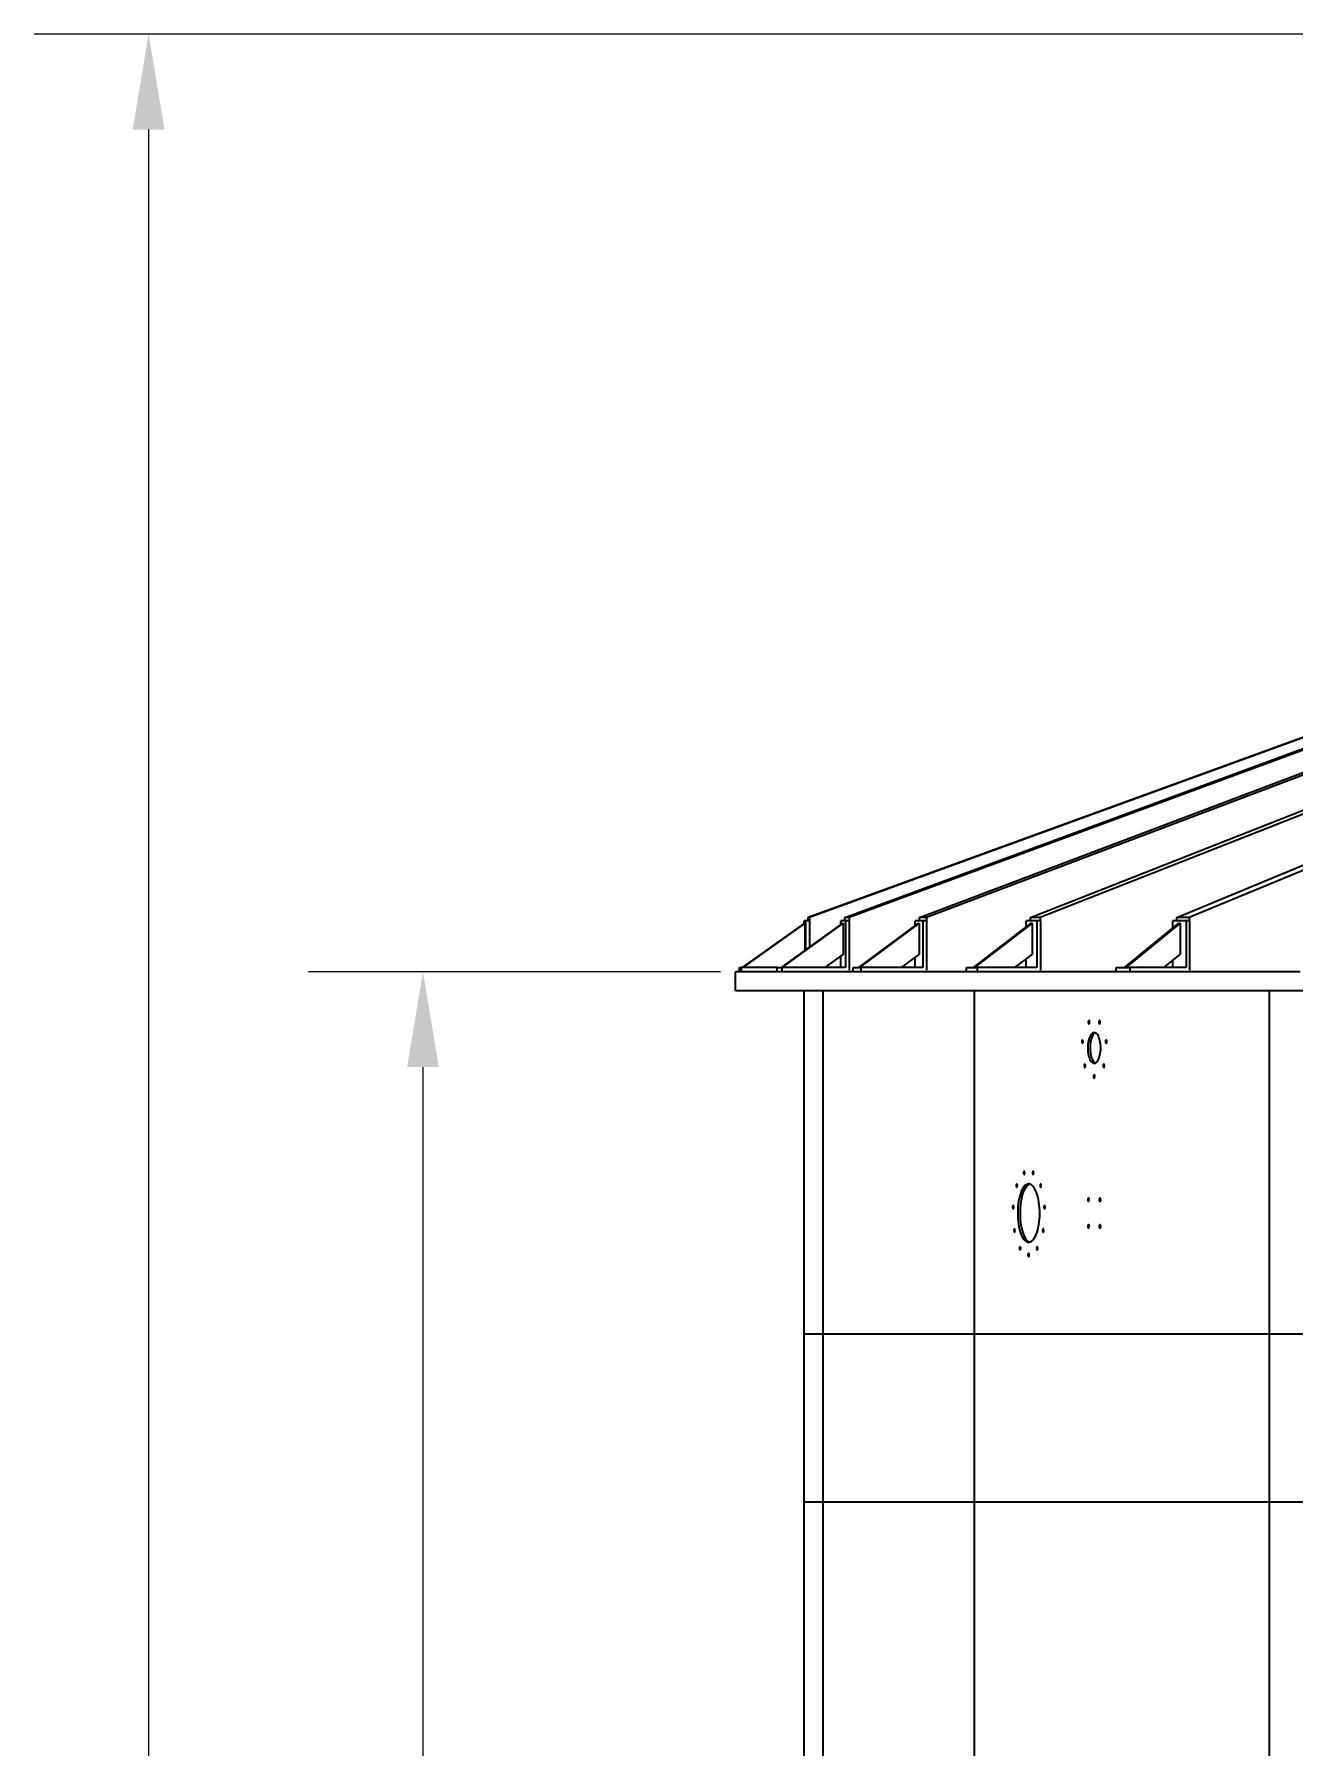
# Model space of a CAD drawing. Header units: millimetres. Extents: x 0 to 126150, y 0 to 89100.
# Drawn here: x 61402 to 66354, y 50253 to 56990 of the extents above; entities that cross this region are included whole.
import ezdxf

# ---------------------------------------------------------------- set-up
doc = ezdxf.new("R2010")
doc.units = ezdxf.units.MM
doc.header["$LTSCALE"] = 150
doc.layers.add('Dimension', color=7, linetype='Continuous', lineweight=18, true_color=0x969696)
doc.layers.add('Visible', color=7, linetype='Continuous', lineweight=25)
doc.layers.add('Visible Narrow', color=7, linetype='Continuous', lineweight=18)
doc.styles.add('Title', font='arial.ttf')
doc.dimstyles.new('Default - Method 2b', dxfattribs={"dimscale": 150, "dimtxt": 3, "dimasz": 2.5, "dimexe": 3, "dimexo": 0.5, "dimgap": 0.7, "dimtad": 0, "dimtoh": 1, "dimdec": 1, "dimrnd": 1e-08, "dimtxsty": 'Title', "dimcen": 0.09, "dimdle": 10, "dimclrd": 256, "dimclre": 256, "dimclrt": 7, "dimadec": 0, "dimazin": 2, "dimtfac": 0.833333, "dimtdec": 1, "dimtmove": 0, "dimatfit": 3, "dimfxl": 1, "dimtolj": 1, "dimlwd": -1, "dimlwe": -1, "dimarcsym": 0})

# ---------------------------------------------------------------- blocks, each defined once
blk = doc.blocks.new('*D27')
at = {"layer": 'Defpoints', "color": 0, "transparency": 16777216}
for p in [(62931.5, 53299.7), (64177.6, 53299.7), (64431.5, 31563.2)]:
    blk.add_point(p, dxfattribs=at)
at = {"layer": 'Dimension', "transparency": 16777216}
for p, q in [((64102.6, 53299.7), (62481.5, 53299.7)), ((62931.5, 52924.7), (62931.5, 43400.3)), ((62931.5, 31938.2), (62931.5, 41489.1)), ((64356.5, 31563.2), (62481.5, 31563.2))]:
    blk.add_line(p, q, dxfattribs=at)
for points in [[(62869, 52924.7), (62994, 52924.7), (62931.5, 53299.7)], [(62869, 31938.2), (62994, 31938.2), (62931.5, 31563.2)]]:
    blk.add_solid(points, dxfattribs=at)
at = {"layer": 'Dimension', "color": 7, "transparency": 16777216, "insert": (63161.4, 41594.1), "char_height": 450, "attachment_point": 7, "rotation": 90, "style": 'Title'}
blk.add_mtext('\\A1;21737', dxfattribs=at)
blk = doc.blocks.new('*D29')
at = {"layer": 'Defpoints', "color": 0, "transparency": 16777216}
for p in [(73851.7, 56989.7), (61851.7, 31563.2), (64431.5, 31563.2)]:
    blk.add_point(p, dxfattribs=at)
at = {"layer": 'Dimension', "transparency": 16777216}
for p, q in [((73776.7, 56989.7), (61401.7, 56989.7)), ((61851.7, 56614.7), (61851.7, 46266.2)), ((61851.7, 31938.2), (61851.7, 44355)), ((64356.5, 31563.2), (61401.7, 31563.2))]:
    blk.add_line(p, q, dxfattribs=at)
for points in [[(61789.2, 56614.7), (61914.2, 56614.7), (61851.7, 56989.7)], [(61789.2, 31938.2), (61914.2, 31938.2), (61851.7, 31563.2)]]:
    blk.add_solid(points, dxfattribs=at)
at = {"layer": 'Dimension', "color": 7, "transparency": 16777216, "insert": (62081.4, 44460), "char_height": 450, "attachment_point": 7, "rotation": 90, "style": 'Title'}
blk.add_mtext('\\A1;25427', dxfattribs=at)
blk = doc.blocks.new('*D34')
at = {"layer": 'Defpoints', "color": 0, "transparency": 16777216}
for p in [(67459.5, 53720.6), (64447.5, 53512.6), (63863.7, 53299.7), (64161.5, 53299.7)]:
    blk.add_point(p, dxfattribs=at)
at = {"layer": 'Dimension', "transparency": 16777216}
for start, end in [(25.96651, 31.90397), (0, 20.02906), (348.12509, 354.06254)]:
    blk.add_arc((63863.7, 53299.7), 3620.3, start, end, dxfattribs=at)
for points in [[(67176.1, 54909.3), (67061, 54860.4), (67265.1, 54539.7)], [(67402.2, 52928.5), (67527, 52922), (67484, 53299.7)]]:
    blk.add_solid(points, dxfattribs=at)
at = {"layer": 'Dimension', "color": 7, "transparency": 16777216, "insert": (67088.8, 55240.9), "char_height": 450, "attachment_point": 7, "style": 'Title'}
blk.add_mtext('\\A1;20°', dxfattribs=at)

msp = doc.modelspace()

# ---------------------------------------------------------------- linework, layer by layer
at = {"layer": 'Visible'}
for p, q in [((73852.68, 56941.16), (64447.47, 53512.56)), ((64447.53, 53512.56), (73852.68, 56941.16)), ((73858.3, 56941.16), (64453.14, 53512.56)), ((64592.06, 53512.56), (73878.89, 56941.16)), ((73895.65, 56941.16), (64608.82, 53512.56)), ((64884.85, 53512.56), (73936.57, 56941.16)), ((73964.26, 56941.16), (64912.54, 53512.56)), ((65322.22, 53512.56), (74025, 56941.16)), ((74063.27, 56941.16), (65360.49, 53512.56)), ((65898.67, 53512.56), (74143.06, 56941.16)), ((74191.43, 56941.16), (65947.04, 53512.56)), ((64189.47, 53315.72), (64434.08, 53490.72)), ((64434.64, 53490.72), (64190.03, 53315.72)), ((64342.29, 53315.72), (64583.83, 53490.72)), ((64585.5, 53490.72), (64343.97, 53315.72)), ((64431.27, 53499.72), (64431.22, 53499.72)), ((64431.22, 53499.72), (64431.22, 53488.67)), ((64437.45, 53499.72), (64431.27, 53499.72)), ((64431.27, 53488.72), (64431.27, 53499.72)), ((64434.08, 53490.72), (64434.64, 53490.72)), ((64434.64, 53490.72), (64434.64, 53382.63)), ((64453.42, 53499.72), (64437.45, 53499.72)), ((64437.45, 53499.72), (64437.45, 53384.67)), ((64447.47, 53512.56), (64447.47, 53499.72)), ((64453.14, 53512.56), (64447.53, 53512.56)), ((64447.53, 53499.72), (64447.53, 53512.56)), ((64453.14, 53512.56), (64453.14, 53499.72)), ((64453.42, 53396.24), (64453.42, 53499.72)), ((64593.88, 53499.72), (64575.45, 53499.72)), ((64575.45, 53484.65), (64575.45, 53499.72)), ((64583.83, 53490.72), (64585.5, 53490.72)), ((64585.5, 53490.72), (64585.5, 53367.83)), ((64608.82, 53512.56), (64592.06, 53512.56)), ((64592.06, 53499.72), (64592.06, 53512.56)), ((64609.65, 53499.72), (64593.88, 53499.72)), ((64593.88, 53499.72), (64593.88, 53315.72)), ((64608.82, 53512.56), (64608.82, 53499.72)), ((64609.65, 53305.44), (64609.65, 53499.72)), ((64646.52, 53315.72), (64881.94, 53490.72)), ((64884.71, 53490.72), (64649.29, 53315.72)), ((64898.55, 53499.72), (64868.09, 53499.72)), ((64868.09, 53480.43), (64868.09, 53499.72)), ((64881.94, 53490.72), (64884.71, 53490.72)), ((64884.71, 53490.72), (64884.71, 53367.83)), ((64912.54, 53512.56), (64884.85, 53512.56)), ((64884.85, 53499.72), (64884.85, 53512.56)), ((64913.93, 53499.72), (64898.55, 53499.72)), ((64898.55, 53499.72), (64898.55, 53315.72)), ((64912.54, 53512.56), (64912.54, 53499.72)), ((64913.93, 53305.44), (64913.93, 53499.72)), ((65098.32, 53315.72), (65324.66, 53490.72)), ((65328.49, 53490.72), (65102.14, 53315.72)), ((65347.63, 53499.72), (65305.53, 53499.72)), ((65305.53, 53475.93), (65305.53, 53499.72)), ((65360.49, 53512.56), (65322.22, 53512.56)), ((65322.22, 53499.72), (65322.22, 53512.56)), ((65324.66, 53490.72), (65328.49, 53490.72)), ((65328.49, 53490.72), (65328.49, 53367.83)), ((65362.41, 53499.72), (65347.63, 53499.72)), ((65347.63, 53499.72), (65347.63, 53315.72)), ((65360.49, 53512.56), (65360.49, 53499.72)), ((65362.41, 53305.44), (65362.41, 53499.72)), ((65692.01, 53315.72), (65906.43, 53490.72)), ((65911.27, 53490.72), (65696.85, 53315.72)), ((65935.46, 53499.72), (65882.25, 53499.72)), ((65882.25, 53470.98), (65882.25, 53499.72)), ((65947.04, 53512.56), (65898.67, 53512.56)), ((65898.67, 53499.72), (65898.67, 53512.56)), ((65906.43, 53490.72), (65911.27, 53490.72)), ((65911.27, 53490.72), (65911.27, 53367.83)), ((65949.46, 53499.72), (65935.46, 53499.72)), ((65935.46, 53499.72), (65935.46, 53315.72)), ((65947.04, 53512.56), (65947.04, 53499.72)), ((65949.46, 53305.44), (65949.46, 53499.72)), ((64431.22, 53488.72), (64189.4, 53315.72)), ((64513.58, 53315.72), (64585.5, 53367.83)), ((64575.45, 53315.72), (64575.45, 53360.55)), ((64814.61, 53315.72), (64884.71, 53367.83)), ((64868.09, 53315.72), (64868.09, 53355.48)), ((65261.09, 53315.72), (65328.49, 53367.83)), ((65847.42, 53315.72), (65911.27, 53367.83)), ((64177.67, 53299.72), (64161.5, 53299.72)), ((64161.5, 53224.72), (64161.5, 53299.72)), ((64177.67, 53315.72), (64177.61, 53315.72)), ((64177.61, 53315.72), (64177.61, 53299.72)), ((64177.67, 53315.72), (64183.85, 53315.72)), ((64177.67, 53299.72), (64177.67, 53315.72)), ((64183.85, 53299.72), (64177.67, 53299.72)), ((64325.04, 53315.72), (64183.85, 53315.72)), ((64183.85, 53315.72), (64183.85, 53299.72)), ((64183.85, 53299.72), (64183.97, 53299.72)), ((64325.04, 53299.72), (64183.97, 53299.72)), ((64325.04, 53315.72), (64343.47, 53315.72)), ((64325.04, 53299.72), (64325.04, 53315.72)), ((64343.47, 53299.72), (64325.04, 53299.72)), ((64593.88, 53315.72), (64343.47, 53315.72)), ((64343.47, 53315.72), (64343.47, 53299.72)), ((64343.47, 53299.72), (64343.59, 53299.72)), ((64624.02, 53299.72), (64343.59, 53299.72)), ((64624.02, 53315.72), (64654.48, 53315.72)), ((64624.02, 53299.72), (64624.02, 53315.72)), ((64654.48, 53299.72), (64624.02, 53299.72)), ((64898.55, 53315.72), (64654.48, 53315.72)), ((64654.48, 53315.72), (64654.48, 53299.72)), ((64654.48, 53299.72), (64654.6, 53299.72)), ((65070.87, 53299.72), (64654.6, 53299.72)), ((65070.87, 53315.72), (65112.97, 53315.72)), ((65070.87, 53299.72), (65070.87, 53315.72)), ((65112.97, 53299.72), (65070.87, 53299.72)), ((65347.63, 53315.72), (65112.97, 53315.72)), ((65112.97, 53315.72), (65112.97, 53299.72)), ((65112.97, 53299.72), (65113.08, 53299.72)), ((65659.94, 53299.72), (65113.08, 53299.72)), ((65305.53, 53315.72), (65305.53, 53350.08)), ((65659.94, 53315.72), (65713.16, 53315.72)), ((65659.94, 53299.72), (65659.94, 53315.72)), ((65713.16, 53299.72), (65659.94, 53299.72)), ((65935.46, 53315.72), (65713.16, 53315.72)), ((65713.16, 53315.72), (65713.16, 53299.72)), ((65713.16, 53299.72), (65713.27, 53299.72)), ((66383.85, 53299.72), (65713.27, 53299.72)), ((65882.25, 53315.72), (65882.25, 53344.14)), ((88601.5, 53224.72), (64161.5, 53224.72)), ((64431.5, 31821.22), (64431.5, 53224.72)), ((64506.71, 31563.22), (64506.71, 53224.72)), ((65102.28, 31563.22), (65102.28, 53224.72)), ((66263.45, 31563.22), (66263.45, 53224.72)), ((64431.5, 51874.72), (88331.5, 51874.72)), ((64431.5, 51213.22), (88331.5, 51213.22))]:
    msp.add_line(p, q, dxfattribs=at)
for points, knots in [([(65554.95, 53101.08), (65554.95, 53099.25), (65554.6, 53097.43), (65554.02, 53096.22), (65553.44, 53095.01), (65552.64, 53094.41), (65551.87, 53094.63), (65551.11, 53094.84), (65550.39, 53095.85), (65549.95, 53097.34), (65549.51, 53098.82), (65549.35, 53100.76), (65549.52, 53102.53), (65549.69, 53104.31), (65550.19, 53105.9), (65550.87, 53106.78), (65551.54, 53107.65), (65552.38, 53107.82), (65553.1, 53107.22), (65553.83, 53106.62), (65554.44, 53105.26), (65554.74, 53103.58), (65554.87, 53102.79), (65554.95, 53101.94), (65554.95, 53101.08)], [-3.1415927, -3.1415927, -3.1415927, -3.1415927, -2.2957048, -2.2957048, -2.2957048, -1.4530944, -1.4530944, -1.4530944, -0.613329, -0.613329, -0.613329, 0.224071, 0.224071, 0.224071, 1.0681507, 1.0681507, 1.0681507, 1.9066573, 1.9066573, 1.9066573, 2.7474911, 2.7474911, 2.7474911, 3.1415927, 3.1415927, 3.1415927, 3.1415927]), ([(65596.65, 53101.08), (65596.65, 53099.25), (65596.3, 53097.43), (65595.71, 53096.22), (65595.12, 53095.01), (65594.3, 53094.41), (65593.52, 53094.63), (65592.74, 53094.84), (65592.01, 53095.85), (65591.56, 53097.34), (65591.11, 53098.82), (65590.95, 53100.76), (65591.12, 53102.53), (65591.3, 53104.31), (65591.81, 53105.9), (65592.5, 53106.78), (65593.19, 53107.65), (65594.03, 53107.82), (65594.77, 53107.22), (65595.51, 53106.62), (65596.13, 53105.26), (65596.43, 53103.58), (65596.58, 53102.79), (65596.65, 53101.94), (65596.65, 53101.08)], [-3.1415927, -3.1415927, -3.1415927, -3.1415927, -2.2957048, -2.2957048, -2.2957048, -1.4530944, -1.4530944, -1.4530944, -0.613329, -0.613329, -0.613329, 0.224071, 0.224071, 0.224071, 1.0681507, 1.0681507, 1.0681507, 1.9066573, 1.9066573, 1.9066573, 2.7474911, 2.7474911, 2.7474911, 3.1415927, 3.1415927, 3.1415927, 3.1415927]), ([(65529.31, 53024.76), (65529.31, 53022.92), (65528.97, 53021.11), (65528.39, 53019.89), (65527.82, 53018.68), (65527.03, 53018.09), (65526.27, 53018.3), (65525.51, 53018.52), (65524.8, 53019.53), (65524.37, 53021.02), (65523.93, 53022.5), (65523.77, 53024.43), (65523.94, 53026.2), (65524.11, 53027.98), (65524.61, 53029.57), (65525.28, 53030.45), (65525.95, 53031.33), (65526.77, 53031.49), (65527.49, 53030.89), (65528.21, 53030.29), (65528.81, 53028.93), (65529.1, 53027.25), (65529.24, 53026.46), (65529.31, 53025.61), (65529.31, 53024.76)], [-3.1415927, -3.1415927, -3.1415927, -3.1415927, -2.2957048, -2.2957048, -2.2957048, -1.4530944, -1.4530944, -1.4530944, -0.613329, -0.613329, -0.613329, 0.224071, 0.224071, 0.224071, 1.0681507, 1.0681507, 1.0681507, 1.9066573, 1.9066573, 1.9066573, 2.7474911, 2.7474911, 2.7474911, 3.1415927, 3.1415927, 3.1415927, 3.1415927]), ([(65598.67, 52999.72), (65598.67, 52990.13), (65597.66, 52980.55), (65595.75, 52972.04), (65593.85, 52963.53), (65591.05, 52956.11), (65587.68, 52950.61), (65584.31, 52945.1), (65580.38, 52941.52), (65576.32, 52940.25), (65572.26, 52938.98), (65568.09, 52940.03), (65564.26, 52943.28), (65560.43, 52946.53), (65556.95, 52951.97), (65554.2, 52959.01), (65551.41, 52966.14), (65549.37, 52974.91), (65548.32, 52984.3), (65547.28, 52993.58), (65547.19, 53003.45), (65548.08, 53012.82), (65548.96, 53022.17), (65550.81, 53031.01), (65553.42, 53038.35), (65556.03, 53045.68), (65559.4, 53051.5), (65563.16, 53055.16), (65567.01, 53058.92), (65571.27, 53060.4), (65575.45, 53059.43), (65579.52, 53058.49), (65583.51, 53055.22), (65586.96, 53049.98), (65590.53, 53044.56), (65593.51, 53037.04), (65595.55, 53028.31), (65597.58, 53019.57), (65598.67, 53009.65), (65598.67, 52999.72)], [-3.1415927, -3.1415927, -3.1415927, -3.1415927, -2.6619685, -2.6619685, -2.6619685, -2.1825939, -2.1825939, -2.1825939, -1.7034645, -1.7034645, -1.7034645, -1.2245642, -1.2245642, -1.2245642, -0.7458728, -0.7458728, -0.7458728, -0.2599396, -0.2599396, -0.2599396, 0.219995, 0.219995, 0.219995, 0.6993792, 0.6993792, 0.6993792, 1.1782965, 1.1782965, 1.1782965, 1.6691205, 1.6691205, 1.6691205, 2.1485479, 2.1485479, 2.1485479, 2.6450703, 2.6450703, 2.6450703, 3.1415927, 3.1415927, 3.1415927, 3.1415927]), ([(65577.46, 53058.77), (65576.05, 53058.18), (65574.66, 53057.31), (65573.31, 53056.16), (65569.48, 53052.91), (65566.01, 53047.47), (65563.26, 53040.43), (65560.47, 53033.29), (65558.44, 53024.53), (65557.38, 53015.14), (65556.34, 53005.86), (65556.26, 52995.98), (65557.15, 52986.61), (65558.03, 52977.26), (65559.88, 52968.42), (65562.49, 52961.08), (65565.1, 52953.76), (65568.46, 52947.94), (65572.22, 52944.28), (65573.9, 52942.64), (65575.66, 52941.43), (65577.46, 52940.68)], [-1.3931416, -1.3931416, -1.3931416, -1.3931416, -1.2244237, -1.2244237, -1.2244237, -0.7456985, -0.7456985, -0.7456985, -0.2597871, -0.2597871, -0.2597871, 0.220245, 0.220245, 0.220245, 0.6996987, 0.6996987, 0.6996987, 1.1786445, 1.1786445, 1.1786445, 1.3931416, 1.3931416, 1.3931416, 1.3931416]), ([(65623.02, 53024.76), (65623.02, 53022.92), (65622.66, 53021.11), (65622.06, 53019.89), (65621.47, 53018.68), (65620.64, 53018.09), (65619.85, 53018.3), (65619.07, 53018.52), (65618.33, 53019.53), (65617.88, 53021.02), (65617.42, 53022.5), (65617.26, 53024.43), (65617.43, 53026.2), (65617.61, 53027.98), (65618.13, 53029.57), (65618.82, 53030.45), (65619.52, 53031.33), (65620.37, 53031.49), (65621.12, 53030.89), (65621.87, 53030.29), (65622.49, 53028.93), (65622.8, 53027.25), (65622.94, 53026.46), (65623.02, 53025.61), (65623.02, 53024.76)], [-3.1415927, -3.1415927, -3.1415927, -3.1415927, -2.2957048, -2.2957048, -2.2957048, -1.4530944, -1.4530944, -1.4530944, -0.613329, -0.613329, -0.613329, 0.224071, 0.224071, 0.224071, 1.0681507, 1.0681507, 1.0681507, 1.9066573, 1.9066573, 1.9066573, 2.7474911, 2.7474911, 2.7474911, 3.1415927, 3.1415927, 3.1415927, 3.1415927]), ([(65538.43, 52929.58), (65538.43, 52927.75), (65538.08, 52925.93), (65537.51, 52924.71), (65536.93, 52923.5), (65536.14, 52922.91), (65535.38, 52923.13), (65534.62, 52923.34), (65533.9, 52924.35), (65533.46, 52925.84), (65533.03, 52927.32), (65532.87, 52929.26), (65533.04, 52931.02), (65533.21, 52932.81), (65533.71, 52934.4), (65534.38, 52935.28), (65535.05, 52936.15), (65535.88, 52936.32), (65536.6, 52935.72), (65537.32, 52935.12), (65537.92, 52933.76), (65538.22, 52932.08), (65538.36, 52931.29), (65538.43, 52930.43), (65538.43, 52929.58)], [-3.1415927, -3.1415927, -3.1415927, -3.1415927, -2.2957048, -2.2957048, -2.2957048, -1.4530944, -1.4530944, -1.4530944, -0.613329, -0.613329, -0.613329, 0.224071, 0.224071, 0.224071, 1.0681507, 1.0681507, 1.0681507, 1.9066573, 1.9066573, 1.9066573, 2.7474911, 2.7474911, 2.7474911, 3.1415927, 3.1415927, 3.1415927, 3.1415927]), ([(65575.71, 52887.22), (65575.71, 52885.39), (65575.36, 52883.57), (65574.77, 52882.36), (65574.19, 52881.15), (65573.38, 52880.55), (65572.61, 52880.77), (65571.84, 52880.98), (65571.11, 52881.99), (65570.67, 52883.48), (65570.22, 52884.97), (65570.06, 52886.9), (65570.23, 52888.67), (65570.4, 52890.45), (65570.91, 52892.04), (65571.6, 52892.92), (65572.28, 52893.79), (65573.11, 52893.96), (65573.85, 52893.36), (65574.58, 52892.76), (65575.2, 52891.4), (65575.49, 52889.72), (65575.63, 52888.93), (65575.71, 52888.08), (65575.71, 52887.22)], [-3.1415927, -3.1415927, -3.1415927, -3.1415927, -2.2957048, -2.2957048, -2.2957048, -1.4530944, -1.4530944, -1.4530944, -0.613329, -0.613329, -0.613329, 0.224071, 0.224071, 0.224071, 1.0681507, 1.0681507, 1.0681507, 1.9066573, 1.9066573, 1.9066573, 2.7474911, 2.7474911, 2.7474911, 3.1415927, 3.1415927, 3.1415927, 3.1415927]), ([(65613.57, 52929.58), (65613.57, 52927.75), (65613.22, 52925.93), (65612.62, 52924.71), (65612.03, 52923.5), (65611.21, 52922.91), (65610.42, 52923.13), (65609.64, 52923.34), (65608.91, 52924.35), (65608.45, 52925.84), (65608, 52927.32), (65607.84, 52929.26), (65608.01, 52931.02), (65608.19, 52932.81), (65608.7, 52934.4), (65609.4, 52935.28), (65610.09, 52936.15), (65610.94, 52936.32), (65611.68, 52935.72), (65612.43, 52935.12), (65613.05, 52933.76), (65613.36, 52932.08), (65613.5, 52931.29), (65613.57, 52930.43), (65613.57, 52929.58)], [-3.1415927, -3.1415927, -3.1415927, -3.1415927, -2.2957048, -2.2957048, -2.2957048, -1.4530944, -1.4530944, -1.4530944, -0.613329, -0.613329, -0.613329, 0.224071, 0.224071, 0.224071, 1.0681507, 1.0681507, 1.0681507, 1.9066573, 1.9066573, 1.9066573, 2.7474911, 2.7474911, 2.7474911, 3.1415927, 3.1415927, 3.1415927, 3.1415927]), ([(65299.71, 52508.04), (65299.71, 52506.21), (65299.4, 52504.39), (65298.89, 52503.17), (65298.38, 52501.96), (65297.67, 52501.37), (65296.99, 52501.58), (65296.31, 52501.8), (65295.68, 52502.81), (65295.29, 52504.3), (65294.9, 52505.78), (65294.76, 52507.71), (65294.91, 52509.48), (65295.06, 52511.27), (65295.51, 52512.85), (65296.1, 52513.74), (65296.7, 52514.61), (65297.43, 52514.77), (65298.08, 52514.18), (65298.72, 52513.58), (65299.26, 52512.22), (65299.52, 52510.54), (65299.64, 52509.75), (65299.71, 52508.89), (65299.71, 52508.04)], [-3.1415927, -3.1415927, -3.1415927, -3.1415927, -2.2957048, -2.2957048, -2.2957048, -1.4530944, -1.4530944, -1.4530944, -0.613329, -0.613329, -0.613329, 0.224071, 0.224071, 0.224071, 1.0681507, 1.0681507, 1.0681507, 1.9066573, 1.9066573, 1.9066573, 2.7474911, 2.7474911, 2.7474911, 3.1415927, 3.1415927, 3.1415927, 3.1415927]), ([(65334.85, 52508.04), (65334.85, 52506.21), (65334.53, 52504.39), (65334.01, 52503.17), (65333.49, 52501.96), (65332.77, 52501.37), (65332.08, 52501.58), (65331.39, 52501.8), (65330.74, 52502.81), (65330.34, 52504.3), (65329.95, 52505.78), (65329.8, 52507.71), (65329.95, 52509.48), (65330.11, 52511.27), (65330.57, 52512.85), (65331.18, 52513.74), (65331.78, 52514.61), (65332.53, 52514.77), (65333.18, 52514.18), (65333.84, 52513.58), (65334.39, 52512.22), (65334.66, 52510.54), (65334.78, 52509.75), (65334.85, 52508.89), (65334.85, 52508.04)], [-3.1415927, -3.1415927, -3.1415927, -3.1415927, -2.2957048, -2.2957048, -2.2957048, -1.4530944, -1.4530944, -1.4530944, -0.613329, -0.613329, -0.613329, 0.224071, 0.224071, 0.224071, 1.0681507, 1.0681507, 1.0681507, 1.9066573, 1.9066573, 1.9066573, 2.7474911, 2.7474911, 2.7474911, 3.1415927, 3.1415927, 3.1415927, 3.1415927]), ([(65270.66, 52457.78), (65270.66, 52455.94), (65270.36, 52454.12), (65269.86, 52452.91), (65269.36, 52451.7), (65268.66, 52451.11), (65267.99, 52451.32), (65267.33, 52451.53), (65266.7, 52452.55), (65266.32, 52454.03), (65265.94, 52455.52), (65265.8, 52457.45), (65265.94, 52459.22), (65266.09, 52461), (65266.53, 52462.59), (65267.12, 52463.47), (65267.71, 52464.35), (65268.43, 52464.51), (65269.06, 52463.91), (65269.69, 52463.31), (65270.22, 52461.95), (65270.48, 52460.27), (65270.6, 52459.48), (65270.66, 52458.63), (65270.66, 52457.78)], [-3.1415927, -3.1415927, -3.1415927, -3.1415927, -2.2957048, -2.2957048, -2.2957048, -1.4530944, -1.4530944, -1.4530944, -0.613329, -0.613329, -0.613329, 0.224071, 0.224071, 0.224071, 1.0681507, 1.0681507, 1.0681507, 1.9066573, 1.9066573, 1.9066573, 2.7474911, 2.7474911, 2.7474911, 3.1415927, 3.1415927, 3.1415927, 3.1415927]), ([(65358.66, 52349.72), (65358.66, 52334.1), (65357.41, 52318.48), (65355.02, 52304.13), (65352.63, 52289.8), (65349.11, 52276.74), (65344.75, 52266.03), (65340.39, 52255.32), (65335.2, 52246.97), (65329.62, 52241.64), (65324.04, 52236.31), (65318.07, 52234.01), (65312.2, 52234.92), (65306.33, 52235.83), (65300.56, 52239.96), (65295.36, 52246.96), (65290.15, 52253.95), (65285.52, 52263.82), (65281.8, 52275.76), (65278.08, 52287.7), (65275.29, 52301.7), (65273.64, 52316.62), (65271.98, 52331.55), (65271.46, 52347.39), (65272.12, 52362.87), (65272.78, 52378.39), (65274.62, 52393.53), (65277.5, 52407.07), (65280.37, 52420.6), (65284.29, 52432.51), (65288.94, 52441.85), (65293.59, 52451.19), (65298.97, 52457.94), (65304.67, 52461.57), (65310.36, 52465.19), (65316.35, 52465.69), (65322.17, 52463.03), (65328, 52460.36), (65333.65, 52454.52), (65338.65, 52445.97), (65343.64, 52437.44), (65347.97, 52426.23), (65351.28, 52413.23), (65354.6, 52400.23), (65356.89, 52385.45), (65357.96, 52370.1), (65358.42, 52363.38), (65358.66, 52356.55), (65358.66, 52349.72)], [-3.1415927, -3.1415927, -3.1415927, -3.1415927, -2.7339814, -2.7339814, -2.7339814, -2.3265434, -2.3265434, -2.3265434, -1.9193048, -1.9193048, -1.9193048, -1.5122582, -1.5122582, -1.5122582, -1.105354, -1.105354, -1.105354, -0.6985739, -0.6985739, -0.6985739, -0.2919441, -0.2919441, -0.2919441, 0.1145402, 0.1145402, 0.1145402, 0.5220473, 0.5220473, 0.5220473, 0.9292028, 0.9292028, 0.9292028, 1.3360252, 1.3360252, 1.3360252, 1.7425689, 1.7425689, 1.7425689, 2.1498716, 2.1498716, 2.1498716, 2.5565591, 2.5565591, 2.5565591, 2.9634593, 2.9634593, 2.9634593, 3.1415927, 3.1415927, 3.1415927, 3.1415927]), ([(65319.38, 52464.06), (65314.23, 52462.59), (65309.21, 52458.65), (65304.63, 52452.48), (65299.43, 52445.48), (65294.8, 52435.61), (65291.08, 52423.67), (65287.37, 52411.73), (65284.58, 52397.73), (65282.93, 52382.79), (65281.28, 52367.87), (65280.76, 52352.02), (65281.42, 52336.54), (65282.08, 52321.02), (65283.92, 52305.88), (65286.8, 52292.34), (65289.68, 52278.81), (65293.59, 52266.9), (65298.24, 52257.56), (65302.89, 52248.23), (65308.27, 52241.49), (65313.96, 52237.87), (65315.74, 52236.73), (65317.55, 52235.9), (65319.38, 52235.39)], [-1.463876, -1.463876, -1.463876, -1.463876, -1.1052137, -1.1052137, -1.1052137, -0.6983957, -0.6983957, -0.6983957, -0.2916975, -0.2916975, -0.2916975, 0.1148713, 0.1148713, 0.1148713, 0.5224443, 0.5224443, 0.5224443, 0.9296366, 0.9296366, 0.9296366, 1.3364695, 1.3364695, 1.3364695, 1.463876, 1.463876, 1.463876, 1.463876]), ([(65364.93, 52457.78), (65364.93, 52455.94), (65364.61, 52454.12), (65364.08, 52452.91), (65363.55, 52451.7), (65362.82, 52451.11), (65362.11, 52451.32), (65361.41, 52451.53), (65360.76, 52452.55), (65360.35, 52454.03), (65359.95, 52455.52), (65359.8, 52457.45), (65359.96, 52459.22), (65360.11, 52461), (65360.58, 52462.59), (65361.2, 52463.47), (65361.81, 52464.35), (65362.57, 52464.51), (65363.24, 52463.91), (65363.9, 52463.31), (65364.46, 52461.95), (65364.73, 52460.27), (65364.86, 52459.48), (65364.93, 52458.63), (65364.93, 52457.78)], [-3.1415927, -3.1415927, -3.1415927, -3.1415927, -2.2957048, -2.2957048, -2.2957048, -1.4530944, -1.4530944, -1.4530944, -0.613329, -0.613329, -0.613329, 0.224071, 0.224071, 0.224071, 1.0681507, 1.0681507, 1.0681507, 1.9066573, 1.9066573, 1.9066573, 2.7474911, 2.7474911, 2.7474911, 3.1415927, 3.1415927, 3.1415927, 3.1415927]), ([(65256.5, 52373.2), (65256.5, 52371.37), (65256.2, 52369.55), (65255.7, 52368.34), (65255.2, 52367.13), (65254.51, 52366.54), (65253.85, 52366.75), (65253.19, 52366.96), (65252.57, 52367.98), (65252.19, 52369.46), (65251.81, 52370.95), (65251.67, 52372.88), (65251.82, 52374.65), (65251.96, 52376.43), (65252.4, 52378.02), (65252.98, 52378.9), (65253.57, 52379.78), (65254.28, 52379.94), (65254.91, 52379.34), (65255.54, 52378.74), (65256.06, 52377.38), (65256.32, 52375.7), (65256.44, 52374.91), (65256.5, 52374.06), (65256.5, 52373.2)], [-3.1415927, -3.1415927, -3.1415927, -3.1415927, -2.2957048, -2.2957048, -2.2957048, -1.4530944, -1.4530944, -1.4530944, -0.613329, -0.613329, -0.613329, 0.224071, 0.224071, 0.224071, 1.0681507, 1.0681507, 1.0681507, 1.9066573, 1.9066573, 1.9066573, 2.7474911, 2.7474911, 2.7474911, 3.1415927, 3.1415927, 3.1415927, 3.1415927]), ([(65379.96, 52373.2), (65379.96, 52371.37), (65379.64, 52369.55), (65379.1, 52368.34), (65378.57, 52367.13), (65377.83, 52366.54), (65377.12, 52366.75), (65376.42, 52366.96), (65375.75, 52367.98), (65375.35, 52369.46), (65374.94, 52370.95), (65374.79, 52372.88), (65374.95, 52374.65), (65375.11, 52376.43), (65375.57, 52378.02), (65376.2, 52378.9), (65376.82, 52379.78), (65377.58, 52379.94), (65378.25, 52379.34), (65378.92, 52378.74), (65379.49, 52377.38), (65379.76, 52375.7), (65379.89, 52374.91), (65379.96, 52374.06), (65379.96, 52373.2)], [-3.1415927, -3.1415927, -3.1415927, -3.1415927, -2.2957048, -2.2957048, -2.2957048, -1.4530944, -1.4530944, -1.4530944, -0.613329, -0.613329, -0.613329, 0.224071, 0.224071, 0.224071, 1.0681507, 1.0681507, 1.0681507, 1.9066573, 1.9066573, 1.9066573, 2.7474911, 2.7474911, 2.7474911, 3.1415927, 3.1415927, 3.1415927, 3.1415927]), ([(65547.68, 52402.22), (65547.68, 52404.16), (65548.04, 52406.08), (65548.64, 52407.39), (65549.24, 52408.69), (65550.08, 52409.36), (65550.89, 52409.2), (65551.7, 52409.03), (65552.48, 52408.03), (65552.98, 52406.51), (65553.47, 52405), (65553.69, 52402.98), (65553.56, 52401.09), (65553.43, 52399.18), (65552.94, 52397.42), (65552.26, 52396.36), (65551.58, 52395.31), (65550.71, 52394.97), (65549.92, 52395.43), (65549.13, 52395.9), (65548.43, 52397.18), (65548.04, 52398.87), (65547.8, 52399.89), (65547.68, 52401.06), (65547.68, 52402.22)], [-3.1415927, -3.1415927, -3.1415927, -3.1415927, -2.3112322, -2.3112322, -2.3112322, -1.484034, -1.484034, -1.484034, -0.6595887, -0.6595887, -0.6595887, 0.1625537, 0.1625537, 0.1625537, 0.9916125, 0.9916125, 0.9916125, 1.8151462, 1.8151462, 1.8151462, 2.6417736, 2.6417736, 2.6417736, 3.1415927, 3.1415927, 3.1415927, 3.1415927]), ([(65592.43, 52402.22), (65592.43, 52404.16), (65592.79, 52406.08), (65593.41, 52407.39), (65594.02, 52408.69), (65594.87, 52409.36), (65595.7, 52409.2), (65596.52, 52409.03), (65597.31, 52408.03), (65597.82, 52406.51), (65598.33, 52405), (65598.55, 52402.98), (65598.41, 52401.09), (65598.28, 52399.18), (65597.79, 52397.42), (65597.09, 52396.36), (65596.4, 52395.31), (65595.51, 52394.97), (65594.71, 52395.43), (65593.9, 52395.9), (65593.19, 52397.18), (65592.79, 52398.87), (65592.55, 52399.89), (65592.43, 52401.06), (65592.43, 52402.22)], [-3.1415927, -3.1415927, -3.1415927, -3.1415927, -2.3112322, -2.3112322, -2.3112322, -1.484034, -1.484034, -1.484034, -0.6595887, -0.6595887, -0.6595887, 0.1625537, 0.1625537, 0.1625537, 0.9916125, 0.9916125, 0.9916125, 1.8151462, 1.8151462, 1.8151462, 2.6417736, 2.6417736, 2.6417736, 3.1415927, 3.1415927, 3.1415927, 3.1415927]), ([(65261.34, 52281.18), (65261.34, 52279.35), (65261.04, 52277.53), (65260.54, 52276.31), (65260.04, 52275.1), (65259.34, 52274.51), (65258.68, 52274.72), (65258.02, 52274.94), (65257.4, 52275.95), (65257.02, 52277.44), (65256.64, 52278.92), (65256.5, 52280.85), (65256.64, 52282.62), (65256.79, 52284.41), (65257.23, 52285.99), (65257.81, 52286.88), (65258.4, 52287.75), (65259.12, 52287.92), (65259.74, 52287.32), (65260.37, 52286.72), (65260.9, 52285.36), (65261.16, 52283.68), (65261.28, 52282.89), (65261.34, 52282.03), (65261.34, 52281.18)], [-3.1415927, -3.1415927, -3.1415927, -3.1415927, -2.2957048, -2.2957048, -2.2957048, -1.4530944, -1.4530944, -1.4530944, -0.613329, -0.613329, -0.613329, 0.224071, 0.224071, 0.224071, 1.0681507, 1.0681507, 1.0681507, 1.9066573, 1.9066573, 1.9066573, 2.7474911, 2.7474911, 2.7474911, 3.1415927, 3.1415927, 3.1415927, 3.1415927]), ([(65374.79, 52281.18), (65374.79, 52279.35), (65374.47, 52277.53), (65373.94, 52276.31), (65373.41, 52275.1), (65372.67, 52274.51), (65371.97, 52274.72), (65371.26, 52274.94), (65370.6, 52275.95), (65370.2, 52277.44), (65369.79, 52278.92), (65369.64, 52280.85), (65369.8, 52282.62), (65369.96, 52284.41), (65370.42, 52285.99), (65371.05, 52286.88), (65371.66, 52287.75), (65372.43, 52287.92), (65373.1, 52287.32), (65373.77, 52286.72), (65374.33, 52285.36), (65374.6, 52283.68), (65374.73, 52282.89), (65374.79, 52282.03), (65374.79, 52281.18)], [-3.1415927, -3.1415927, -3.1415927, -3.1415927, -2.2957048, -2.2957048, -2.2957048, -1.4530944, -1.4530944, -1.4530944, -0.613329, -0.613329, -0.613329, 0.224071, 0.224071, 0.224071, 1.0681507, 1.0681507, 1.0681507, 1.9066573, 1.9066573, 1.9066573, 2.7474911, 2.7474911, 2.7474911, 3.1415927, 3.1415927, 3.1415927, 3.1415927]), ([(65547.68, 52297.22), (65547.68, 52299.16), (65548.04, 52301.08), (65548.64, 52302.39), (65549.24, 52303.69), (65550.08, 52304.36), (65550.89, 52304.2), (65551.7, 52304.03), (65552.48, 52303.03), (65552.98, 52301.51), (65553.47, 52300), (65553.69, 52297.98), (65553.56, 52296.09), (65553.43, 52294.18), (65552.94, 52292.42), (65552.26, 52291.36), (65551.58, 52290.31), (65550.71, 52289.97), (65549.92, 52290.43), (65549.13, 52290.9), (65548.43, 52292.18), (65548.04, 52293.87), (65547.8, 52294.89), (65547.68, 52296.06), (65547.68, 52297.22)], [-3.1415927, -3.1415927, -3.1415927, -3.1415927, -2.3112322, -2.3112322, -2.3112322, -1.484034, -1.484034, -1.484034, -0.6595887, -0.6595887, -0.6595887, 0.1625537, 0.1625537, 0.1625537, 0.9916125, 0.9916125, 0.9916125, 1.8151462, 1.8151462, 1.8151462, 2.6417736, 2.6417736, 2.6417736, 3.1415927, 3.1415927, 3.1415927, 3.1415927]), ([(65592.43, 52297.22), (65592.43, 52299.16), (65592.79, 52301.08), (65593.41, 52302.39), (65594.02, 52303.69), (65594.87, 52304.36), (65595.7, 52304.2), (65596.52, 52304.03), (65597.31, 52303.03), (65597.82, 52301.51), (65598.33, 52300), (65598.55, 52297.98), (65598.41, 52296.09), (65598.28, 52294.18), (65597.79, 52292.42), (65597.09, 52291.36), (65596.4, 52290.31), (65595.51, 52289.97), (65594.71, 52290.43), (65593.9, 52290.9), (65593.19, 52292.18), (65592.79, 52293.87), (65592.55, 52294.89), (65592.43, 52296.06), (65592.43, 52297.22)], [-3.1415927, -3.1415927, -3.1415927, -3.1415927, -2.3112322, -2.3112322, -2.3112322, -1.484034, -1.484034, -1.484034, -0.6595887, -0.6595887, -0.6595887, 0.1625537, 0.1625537, 0.1625537, 0.9916125, 0.9916125, 0.9916125, 1.8151462, 1.8151462, 1.8151462, 2.6417736, 2.6417736, 2.6417736, 3.1415927, 3.1415927, 3.1415927, 3.1415927]), ([(65283.79, 52210.92), (65283.79, 52209.08), (65283.48, 52207.27), (65282.97, 52206.05), (65282.47, 52204.84), (65281.76, 52204.25), (65281.09, 52204.46), (65280.42, 52204.67), (65279.79, 52205.69), (65279.41, 52207.17), (65279.02, 52208.66), (65278.88, 52210.59), (65279.03, 52212.36), (65279.18, 52214.14), (65279.62, 52215.73), (65280.22, 52216.61), (65280.8, 52217.49), (65281.53, 52217.65), (65282.17, 52217.05), (65282.81, 52216.45), (65283.34, 52215.09), (65283.6, 52213.41), (65283.72, 52212.62), (65283.79, 52211.77), (65283.79, 52210.92)], [-3.1415927, -3.1415927, -3.1415927, -3.1415927, -2.2957048, -2.2957048, -2.2957048, -1.4530944, -1.4530944, -1.4530944, -0.613329, -0.613329, -0.613329, 0.224071, 0.224071, 0.224071, 1.0681507, 1.0681507, 1.0681507, 1.9066573, 1.9066573, 1.9066573, 2.7474911, 2.7474911, 2.7474911, 3.1415927, 3.1415927, 3.1415927, 3.1415927]), ([(65351.22, 52210.92), (65351.22, 52209.08), (65350.9, 52207.27), (65350.38, 52206.05), (65349.85, 52204.84), (65349.12, 52204.25), (65348.42, 52204.46), (65347.73, 52204.67), (65347.08, 52205.69), (65346.68, 52207.17), (65346.28, 52208.66), (65346.13, 52210.59), (65346.28, 52212.36), (65346.44, 52214.14), (65346.9, 52215.73), (65347.51, 52216.61), (65348.13, 52217.49), (65348.88, 52217.65), (65349.54, 52217.05), (65350.2, 52216.45), (65350.76, 52215.09), (65351.03, 52213.41), (65351.15, 52212.62), (65351.22, 52211.77), (65351.22, 52210.92)], [-3.1415927, -3.1415927, -3.1415927, -3.1415927, -2.2957048, -2.2957048, -2.2957048, -1.4530944, -1.4530944, -1.4530944, -0.613329, -0.613329, -0.613329, 0.224071, 0.224071, 0.224071, 1.0681507, 1.0681507, 1.0681507, 1.9066573, 1.9066573, 1.9066573, 2.7474911, 2.7474911, 2.7474911, 3.1415927, 3.1415927, 3.1415927, 3.1415927]), ([(65317.19, 52184.72), (65317.19, 52182.89), (65316.88, 52181.07), (65316.37, 52179.86), (65315.85, 52178.65), (65315.13, 52178.05), (65314.45, 52178.27), (65313.77, 52178.48), (65313.13, 52179.49), (65312.73, 52180.98), (65312.34, 52182.47), (65312.2, 52184.4), (65312.35, 52186.17), (65312.5, 52187.95), (65312.95, 52189.54), (65313.56, 52190.42), (65314.16, 52191.29), (65314.9, 52191.46), (65315.55, 52190.86), (65316.2, 52190.26), (65316.74, 52188.9), (65317, 52187.22), (65317.13, 52186.43), (65317.19, 52185.58), (65317.19, 52184.72)], [-3.1415927, -3.1415927, -3.1415927, -3.1415927, -2.2957048, -2.2957048, -2.2957048, -1.4530944, -1.4530944, -1.4530944, -0.613329, -0.613329, -0.613329, 0.224071, 0.224071, 0.224071, 1.0681507, 1.0681507, 1.0681507, 1.9066573, 1.9066573, 1.9066573, 2.7474911, 2.7474911, 2.7474911, 3.1415927, 3.1415927, 3.1415927, 3.1415927])]:
    msp.add_open_spline(points, degree=3, knots=knots, dxfattribs=at)
at = {"layer": 'Visible Narrow'}
for p, q in [((65553.6, 52402.22), (65547.68, 52402.22)), ((65598.45, 52402.22), (65592.43, 52402.22)), ((65553.6, 52297.22), (65547.68, 52297.22)), ((65598.45, 52297.22), (65592.43, 52297.22))]:
    msp.add_line(p, q, dxfattribs=at)

# ---------------------------------------------------------------- dimensions: what is measured, and where the dimension line sits
at = {"layer": 'Dimension'}
for base, p1, p2, picture, middle in [((61851.68, 31563.22), (73851.68, 56989.74), (64431.5, 31563.22), '*D29', (61851.68, 45310.6)), ((62931.50361309, 53299.72298807), (64431.50361309, 31563.22298807), (64177.6144748, 53299.72298807), '*D27', (62931.50361309, 42444.72298807))]:
    dim = msp.add_linear_dim(base=base, p1=p1, p2=p2, angle=90, dimstyle='Default - Method 2b', override={"dimgap": 0.7, "dimtoh": 0, "dimdec": 0, "dimtol": 0, "dimlim": 0, "dimtp": 0, "dimtm": 0, "dimtdec": 1, "dimtofl": 0, "dimatfit": 1}, dxfattribs=at)
    dim.commit()
    dim.dimension.update_dxf_attribs({"geometry": picture, "text_midpoint": middle, "dimtype": 160})
dim = msp.add_angular_dim_3p(base=(67459.47, 53720.63), center=(63863.69, 53299.72), p1=(64161.5, 53299.72), p2=(64447.53, 53512.56), dimstyle='Default - Method 2b', override={"dimgap": 0.7, "dimtad": 3, "dimtih": 1, "dimse1": 1, "dimse2": 1, "dimadec": 0, "dimtol": 0, "dimlim": 0, "dimtp": 0, "dimtm": 0, "dimtdec": 0}, dxfattribs=at)
dim.commit()
dim.dimension.update_dxf_attribs({"geometry": '*D34', "text_midpoint": (66979.77, 55142.77), "dimtype": 165})

doc.saveas('drawing.dxf')
